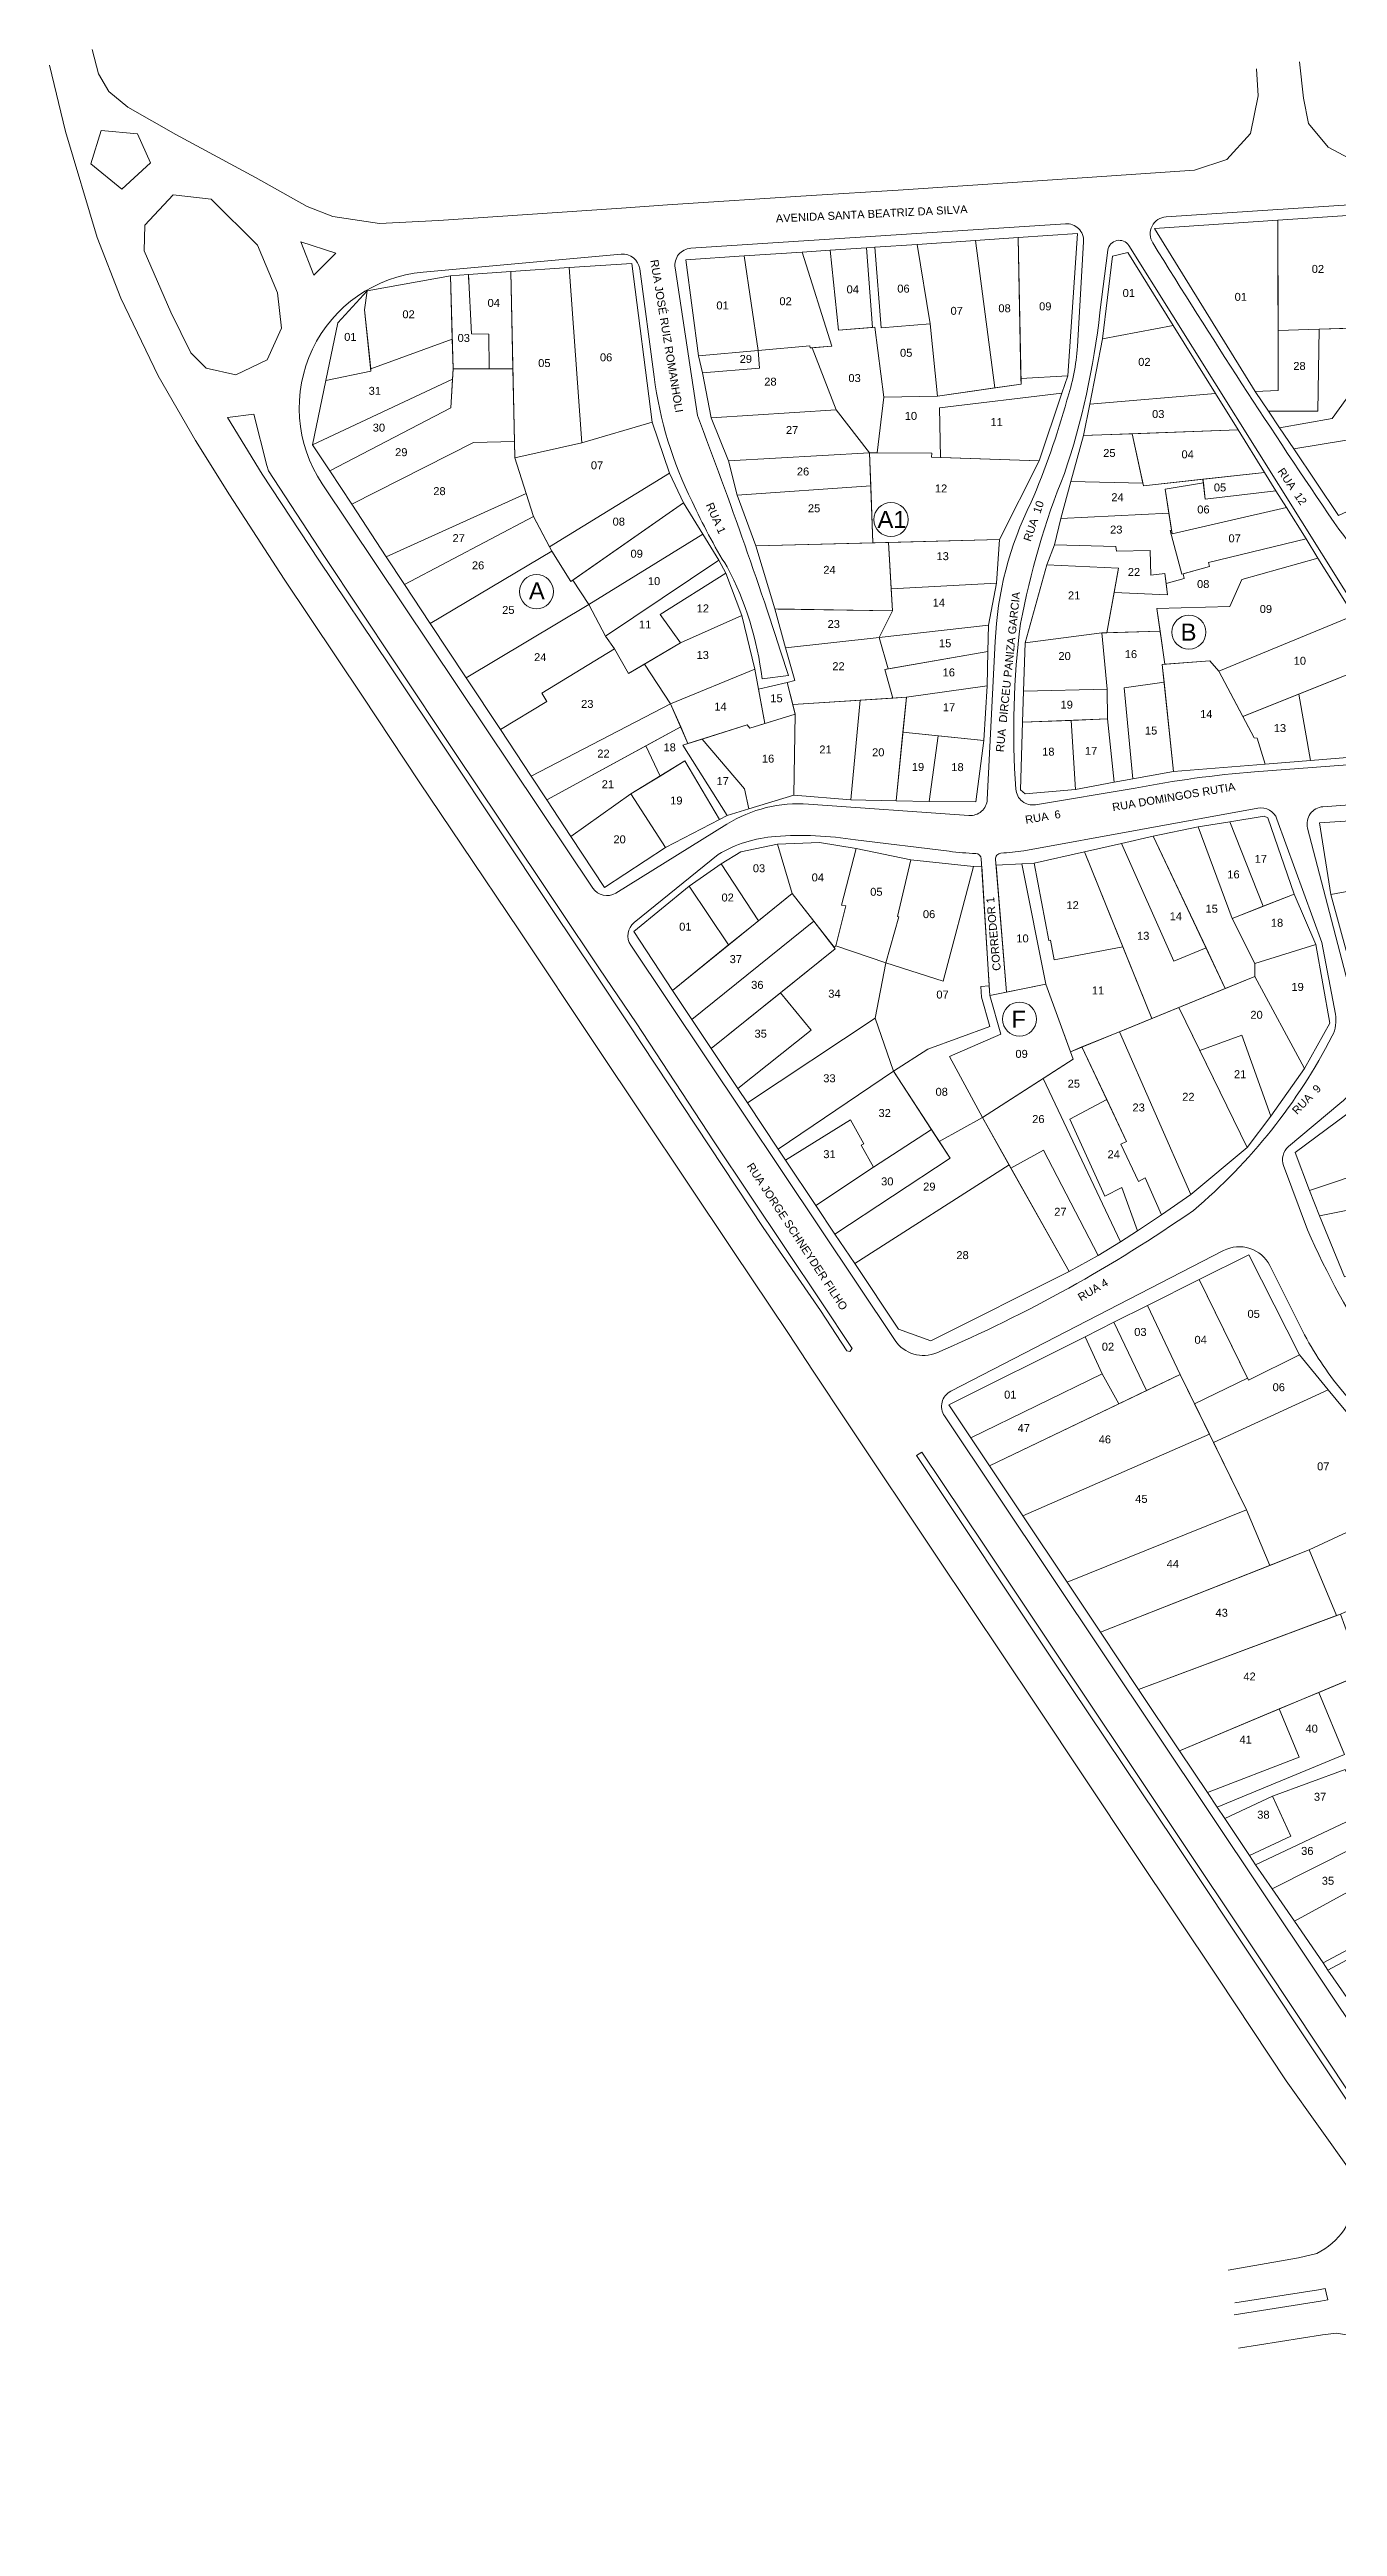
# Model space of a CAD drawing. Header units: inches. Extents: x 1 to 655, y 1 to 567.
# Drawn here: x 1.2 to 227.9, y 120.2 to 556.4 of the extents above; entities that cross this region are included whole.
import ezdxf
from ezdxf.enums import TextEntityAlignment as Align

# ---------------------------------------------------------------- set-up
doc = ezdxf.new("R2010")
doc.units = ezdxf.units.IN
doc.header["$MEASUREMENT"] = 0
for name, color, linetype, lineweight in [('hatch_lote', 1, 'Continuous', 5), ('URB - Lote', 253, 'Continuous', 5), ('URB - Lote - Número', 7, 'Continuous', 0), ('URB - Quadra - Contorno', 7, 'Continuous', 20), ('URB - Quadra - Letra', 7, 'Continuous', 15), ('URB - Rua - Nome', 7, 'Continuous', 0)]:
    doc.layers.add(name, color=color, linetype=linetype, lineweight=lineweight)
doc.styles.get("Standard").update_dxf_attribs({"font": 'arial.ttf'})

# ---------------------------------------------------------------- blocks, each defined once
blk = doc.blocks.new('Quadra-A')
at = {"layer": 'URB - Lote'}
for points in [[(171.71, 523.25), (182.15, 523.95), (180.46, 498.9), (172.22, 498.47), (171.71, 523.25)], [(125.93, 503.39), (123.45, 520.02), (113.21, 519.33), (115.46, 502.45), (125.93, 503.39)], [(123.45, 520.02), (133.7, 520.71), (138.93, 504.16), (135.09, 503.82), (135.06, 504.21), (125.93, 503.39), (123.45, 520.02)], [(138.61, 521.04), (133.7, 520.71), (138.93, 504.16), (135.46, 503.85), (139.7, 492.95), (145.54, 485.35), (146.9, 485.35), (148.05, 495.18), (146.47, 507.48), (140.08, 506.98), (138.61, 521.04)], [(138.61, 521.04), (140.08, 506.98), (146.05, 507.45), (145.04, 521.47), (138.61, 521.04)], [(145.04, 521.47), (146.47, 521.56), (147.58, 507.35), (156.2, 508.05), (157.51, 495.36), (148.05, 495.18), (146.47, 507.48), (146.05, 507.45), (145.04, 521.47)], [(156.2, 508.05), (153.94, 522.06), (146.47, 521.56), (147.58, 507.35), (156.2, 508.05)], [(153.94, 522.06), (164.21, 522.75), (167.61, 496.8), (157.51, 495.36), (156.2, 508.05), (153.94, 522.06)], [(164.21, 522.75), (171.71, 523.25), (172.24, 497.46), (167.61, 496.8), (164.21, 522.75)], [(57.72, 500.16), (56.61, 510.56), (57.08, 513.89), (71.74, 516.55), (72.08, 505.36), (57.72, 500.16)], [(75.46, 506.28), (74.93, 516.77), (71.74, 516.55), (72.24, 500.15), (78.6, 500.14), (78.49, 506.25), (75.46, 506.28)], [(74.93, 516.77), (82.36, 517.27), (82.75, 500.13), (78.6, 500.14), (78.49, 506.25), (75.46, 506.28), (74.93, 516.77)], [(74.98, 515.16), (74.94, 516.5)], [(82.36, 517.27), (83.1, 484.47), (94.91, 487.1), (92.65, 517.96), (82.36, 517.27)], [(92.65, 517.96), (103.72, 518.7), (107.3, 490.78), (94.91, 487.1), (92.65, 517.96)], [(49.83, 498.12), (57.76, 499.72), (56.61, 510.56), (57.08, 513.89), (51.93, 508.25), (49.83, 498.12)], [(125.93, 503.39), (126.19, 500.28), (116.13, 499.43), (115.46, 502.45), (125.93, 503.39)], [(139.7, 492.95), (135.46, 503.85)], [(71.83, 493.27), (72.13, 498.32), (47.48, 486.74), (50.5, 482.16), (71.83, 493.27)], [(54.37, 476.29), (50.5, 482.16), (71.83, 493.27), (72.24, 500.15), (82.75, 500.13), (83.03, 487.34), (75.84, 487.18), (54.37, 476.29)], [(180.46, 498.9), (179.44, 495.84), (157.9, 493.26), (158.06, 484.55), (156.49, 484.6), (156.5, 485.28), (146.9, 485.35), (148.05, 495.18), (157.51, 495.36), (172.24, 497.46), (172.22, 498.47), (180.46, 498.9)], [(120.74, 483.92), (117.69, 491.5), (139.7, 492.95), (145.54, 485.35), (120.74, 483.92)], [(179.44, 495.84), (175.44, 483.93), (158.06, 484.55), (157.9, 493.26), (179.44, 495.84)], [(83.1, 484.47), (86.35, 474.13), (89.19, 468.79), (110.3, 481.76), (107.3, 490.78), (94.91, 487.1), (83.1, 484.47)], [(83.03, 487.34), (75.84, 487.18), (54.37, 476.29), (60.46, 467.06), (85.07, 478.19), (83.1, 484.47), (83.03, 487.34)], [(122.26, 477.91), (120.74, 483.92), (145.54, 485.35), (145.76, 479.54), (122.26, 477.91)], [(175.44, 483.93), (168.46, 470.12), (146.15, 469.52), (145.54, 485.35), (156.5, 485.28), (156.49, 484.6), (175.44, 483.93)], [(110.3, 481.76), (112.77, 476.57), (92.94, 462.71), (89.59, 468.05), (89.19, 468.79), (110.3, 481.76)], [(60.46, 467.06), (85.07, 478.19), (86.35, 474.13), (63.69, 462.17), (60.46, 467.06)], [(93.28, 462.95), (112.77, 476.57), (116.22, 471.02), (96.13, 458.62), (93.28, 462.95), (112.77, 476.57)], [(146.15, 469.52), (145.76, 479.54), (122.26, 477.91), (125.53, 468.96), (146.15, 469.52)], [(89.59, 468.05), (86.35, 474.13), (63.69, 462.17), (68.21, 455.32), (89.59, 468.05)], [(68.21, 455.32), (89.59, 468.05)], [(74.55, 445.72), (68.21, 455.32), (89.59, 468.05), (92.94, 462.71), (93.28, 462.95), (96.13, 458.62), (74.55, 445.72)], [(96.13, 458.62), (99.08, 453.1), (119.01, 466.48), (116.22, 471.02), (96.13, 458.62)], [(128.85, 457.87), (125.53, 468.96), (148.91, 469.59), (149.59, 457.51), (128.85, 457.87)], [(148.91, 469.59), (149.37, 461.42), (167.9, 462.41), (168.46, 470.12), (148.91, 469.59)], [(148.91, 469.59), (149.59, 457.51)], [(119.01, 466.48), (120.25, 464.16), (108.7, 456.9), (112.27, 451.91), (103.12, 446.52), (100.64, 450.82), (99.08, 453.1), (119.01, 466.48)], [(120.25, 464.16), (108.7, 456.9), (112.27, 451.91), (123.08, 456.69), (120.25, 464.16)], [(149.37, 461.42), (149.59, 457.51), (147.27, 452.85), (166.51, 455.02), (167.9, 462.41), (149.37, 461.42)], [(80.56, 436.61), (88.72, 441.58), (87.84, 443.02), (100.64, 450.82), (99.08, 453.1), (96.13, 458.62), (74.55, 445.72), (80.56, 436.61)], [(112.27, 451.91), (123.08, 456.69), (125.33, 447.26), (110.52, 441.18), (105.92, 448.17), (112.27, 451.91)], [(128.85, 457.87), (129.47, 457.85), (149.59, 457.51), (147.27, 452.85), (130.74, 450.99), (128.85, 457.87)], [(148.85, 447.33), (166.41, 450.36), (166.51, 455.02), (147.27, 452.85), (148.85, 447.33)], [(103.12, 446.52), (100.64, 450.82), (87.84, 443.02), (88.72, 441.58), (80.56, 436.61), (85.97, 428.42), (110.52, 441.18), (105.92, 448.17), (103.12, 446.52)], [(132.02, 441.06), (149.68, 442.17), (148.23, 447.22), (148.85, 447.33), (147.27, 452.85), (130.74, 450.99), (132.39, 445.25), (131.04, 444.93), (132.02, 441.06)], [(149.68, 442.17), (152.06, 442.32), (166.28, 444.31), (166.41, 450.36), (148.23, 447.22), (149.68, 442.17)], [(125.33, 447.26), (127.13, 437.71), (124.45, 436.88), (123.98, 437.48), (113.57, 434.15), (110.52, 441.18), (125.33, 447.26)], [(125.99, 443.73), (131.04, 444.93), (132.46, 439.35), (127.13, 437.71), (125.99, 443.73)], [(88.71, 424.26), (112.3, 437.09), (110.52, 441.18), (85.97, 428.42), (88.71, 424.26)], [(143.92, 441.81), (142.25, 424.26), (132.24, 425.1), (132.46, 439.35), (132.02, 441.06), (143.92, 441.81)], [(150.24, 424.07), (142.25, 424.26), (143.92, 441.81), (152.06, 442.32), (150.24, 424.07)], [(152.06, 442.32), (151.44, 436.16), (165.7, 434.69), (166.28, 444.31), (152.06, 442.32)], [(106.14, 433.74), (112.3, 437.09)], [(120.5, 421.5), (119.16, 420.81), (113.04, 431.1), (108.66, 428.42), (106.14, 433.74), (112.3, 437.09), (113.57, 434.15), (112.67, 433.86), (120.5, 421.5)], [(132.24, 425.1), (124.31, 422.67), (123.54, 426.17), (116.09, 434.95), (123.98, 437.48), (124.45, 436.88), (132.46, 439.35), (132.24, 425.1)], [(151.44, 436.16), (150.24, 424.07), (156.03, 423.93), (157.64, 435.52), (151.44, 436.16)], [(108.66, 428.42), (103.53, 425.3), (92.96, 417.82), (88.71, 424.26), (106.14, 433.74), (108.66, 428.42)], [(123.54, 426.17), (116.09, 434.95), (112.67, 433.86), (120.5, 421.5), (124.31, 422.67), (123.54, 426.17)], [(156.03, 423.93), (164.27, 423.88), (165.7, 434.69), (157.64, 435.52), (156.03, 423.93)], [(119.16, 420.81), (113.04, 431.1), (103.53, 425.3), (109.65, 415.83), (119.16, 420.81)], [(103.53, 425.3), (92.96, 417.82), (98.9, 408.83), (109.65, 415.83), (103.53, 425.3)], [(132.24, 425.1), (124.31, 422.67)]]:
    blk.add_lwpolyline(points, dxfattribs=at)
for points in [[(72.24, 500.15), (72.08, 505.36), (57.72, 500.16), (57.76, 499.72), (49.83, 498.12), (47.48, 486.74), (72.13, 498.32)], [(135.46, 503.85), (139.7, 492.95), (117.69, 491.5), (116.13, 499.43), (126.19, 500.28), (125.93, 503.39), (135.06, 504.21), (135.09, 503.82)]]:
    blk.add_lwpolyline(points, close=True, dxfattribs=at)
blk = doc.blocks.new('Quadra-B')
at = {"layer": 'URB - Lote'}
for points in [[(191.01, 520.62), (188.31, 520), (186.6, 505.4), (199.01, 507.78)], [(199.01, 507.78), (186.6, 505.4), (184.34, 493.94), (206.47, 495.8)], [(206.47, 495.8), (184.34, 493.94), (183.24, 488.42), (210.46, 489.39)], [(210.46, 489.39), (191.82, 488.72), (193.78, 479.56), (215.12, 481.91)], [(218.97, 475.73), (217.12, 478.69), (204.64, 477.21), (204.33, 480.08), (197.59, 478.97), (198.85, 471.07)], [(230.81, 456.72), (224.51, 466.83), (211.11, 463.04), (209.02, 458.32), (196.16, 457.96), (197.57, 448.14), (205.45, 448.71), (207.08, 446.88)], [(186.47, 453.65), (172.95, 451.89), (172.68, 443.41), (187.37, 443.74)], [(235.79, 448.71), (230.81, 456.72), (207.08, 446.88), (211.27, 438.95)], [(187.37, 443.74), (172.68, 443.41), (172.51, 437.9), (187.44, 438.52)], [(181.04, 438.25), (172.51, 437.9), (172.13, 426), (172.93, 425.3), (181.8, 426.09)], [(187.44, 438.52), (181.04, 438.25), (181.8, 426.09), (188.65, 427.34)]]:
    blk.add_lwpolyline(points, close=True, dxfattribs=at)
for points in [[(184.7, 488.47), (183.24, 488.42), (181.02, 480.29), (193.68, 480.04), (191.82, 488.72), (184.7, 488.47)], [(200.54, 464.01), (205.43, 465.32), (205.24, 466.05), (222.42, 470.19), (218.97, 475.73), (198.85, 471.07), (198.74, 471.76), (198.5, 471.7), (200.54, 464.01)], [(178.11, 469.17), (179.26, 473.82), (198.27, 474.75), (198.74, 471.76), (198.5, 471.7), (200.54, 464.01), (200.75, 464.07), (200.98, 463.22), (197.76, 462.35), (197.53, 464.13), (195.06, 463.81), (194.95, 468.18), (189.02, 468.04), (188.93, 468.84), (178.11, 469.17)], [(189.4, 465.02), (188.62, 460.77), (198.01, 460.33), (197.53, 464.13), (195.06, 463.81), (194.95, 468.18), (189.02, 468.04), (188.93, 468.84), (178.11, 469.17), (176.77, 465.61), (189.4, 465.02)], [(222.42, 470.19), (224.51, 466.83), (211.11, 463.04), (209.02, 458.32), (196.16, 457.96), (196.73, 453.93), (187.33, 453.67), (188.62, 460.77), (198.01, 460.33), (197.76, 462.35), (200.98, 463.22), (200.75, 464.07), (205.43, 465.32), (205.24, 466.05), (222.42, 470.19)], [(176.77, 465.61), (172.95, 451.89), (186.47, 453.65), (187.33, 453.67), (189.4, 465.02), (176.77, 465.61)], [(191.94, 427.93), (188.65, 427.34), (187.44, 438.52), (187.37, 443.74), (186.47, 453.65), (196.73, 453.93), (197.57, 448.14), (197.08, 448.11), (197.42, 444.97), (190.4, 443.97), (191.94, 427.93)], [(197.42, 444.97), (190.4, 443.97), (191.94, 427.93), (199.08, 429.24), (197.42, 444.97)], [(213.27, 435.15), (207.08, 446.88), (205.45, 448.71), (197.08, 448.11), (199.08, 429.24), (215.2, 430.53), (213.81, 435.13), (213.27, 435.15)], [(221.15, 442.88), (223.22, 431.18), (215.2, 430.53), (213.81, 435.13), (213.27, 435.15), (211.27, 438.95), (221.15, 442.88)], [(233.31, 435.83), (241.67, 438.49), (243.8, 434.38), (243.03, 432.77), (234, 432.04), (233.31, 435.83)]]:
    blk.add_lwpolyline(points, dxfattribs=at)
at = {"layer": 'URB - Lote', "color": 5}
blk.add_lwpolyline([(221.15, 442.88), (235.79, 448.71), (241.67, 438.49), (233.31, 435.83), (234, 432.04), (223.22, 431.18), (221.15, 442.88)], dxfattribs=at)

msp = doc.modelspace()

# ---------------------------------------------------------------- linework, layer by layer
at = {"layer": 'URB - Lote'}
for points in [[(217.42, 526.32), (195.76, 524.87), (213.47, 496.15), (217.53, 496.34)], [(229.69, 527.14), (217.42, 526.32), (217.49, 506.89), (231.9, 507.34)], [(224.75, 507.12), (217.49, 506.89), (217.53, 496.34), (213.47, 496.15), (215.81, 492.67), (224.48, 492.67)], [(243.83, 489.95), (241.37, 497.46), (238.29, 497.18), (230.73, 496.49), (227.01, 491.39), (217.77, 489.74), (220.25, 486.05)], [(243.83, 489.95), (220.25, 486.05), (228.13, 474.32), (246.23, 482.63)], [(197.59, 478.97), (204.33, 480.08), (204.26, 480.71), (193.78, 479.56), (193.68, 480.04), (181.02, 480.29), (179.26, 473.82), (198.27, 474.75)], [(215.12, 481.91), (204.26, 480.71), (204.64, 477.21), (217.12, 478.69)], [(124.08, 370.88), (122.36, 373.44), (135.28, 383.71), (129.9, 390.29), (139.52, 398.04), (139.31, 398.3), (139.6, 398.56), (148.4, 395.54), (146.54, 385.79)], [(213.39, 393.17), (222.13, 376.95), (226.63, 384.9), (224.14, 398.78), (213.38, 395.45)], [(194.5, 335.2), (203.62, 339.76), (212.1, 322.41), (202.8, 317.87), (200.25, 323.07)], [(216.49, 248.79), (229.28, 253.53), (232.77, 245.83), (213.53, 236.73), (212.43, 238.37), (219.75, 241.75)]]:
    msp.add_lwpolyline(points, close=True, dxfattribs=at)
for points in [[(215.81, 492.67), (217.77, 489.74), (227.01, 491.39), (230.73, 496.49), (238.29, 497.18), (237.21, 507.51), (224.75, 507.12), (224.48, 492.67), (215.81, 492.67)], [(167.61, 496.8), (172.24, 497.46)], [(195.48, 417.85), (208.19, 391.05), (213.39, 393.17), (213.38, 395.45), (209.38, 403.38), (203.43, 419.47), (195.48, 417.85)], [(214.86, 405.53), (209.38, 403.38), (203.43, 419.47), (209.02, 420.39), (214.86, 405.53)], [(209.02, 420.39), (215.07, 421.39), (215.67, 421.11), (220.3, 407.67), (214.86, 405.53), (209.02, 420.39)], [(226.76, 407.58), (224.81, 420.18), (234.78, 420.87), (236.22, 409.32), (226.76, 407.58)], [(119.45, 412.96), (122.91, 415.1), (129.34, 416.44), (131.91, 407.78), (125.97, 402.96), (119.45, 412.96)], [(129.34, 416.44), (136.74, 416.71), (143.19, 415.69), (140.64, 405.73), (141.36, 405.57), (139.6, 398.56), (139.31, 398.3), (131.91, 407.78), (129.34, 416.44)], [(152.81, 413.71), (143.19, 415.69), (140.64, 405.73), (141.36, 405.57), (139.6, 398.56), (148.4, 395.54), (150.69, 403.65), (150.46, 403.7), (152.81, 413.71)], [(183.4, 415.1), (174.55, 413.09), (177.11, 399.47), (177.41, 399.53), (178.06, 396.09), (190.18, 398.37), (183.4, 415.1)], [(189.9, 416.58), (183.4, 415.1), (195.28, 385.77), (208.19, 391.05), (204.8, 398.21), (199.13, 395.83), (189.9, 416.58)], [(189.9, 416.58), (199.13, 395.83), (204.8, 398.21), (195.48, 417.85), (189.9, 416.58)], [(113.79, 409.04), (119.45, 412.96), (125.97, 402.96), (120.7, 398.69), (113.79, 409.04)], [(163.83, 412.49), (158.52, 392.3), (148.4, 395.54), (146.54, 385.79), (149.79, 376.45), (155.84, 380.34), (166.72, 384.31), (165.24, 389.52), (165.13, 391.41), (166.62, 391.49), (165.3, 412.58), (163.83, 412.49)], [(176.61, 391.81), (172.38, 412.97), (167.83, 412.72), (169.66, 390.37), (176.61, 391.81)], [(174.55, 413.09), (177.11, 399.47), (177.41, 399.53), (178.06, 396.09), (190.18, 398.37), (195.28, 385.77), (180.92, 379.89), (176.61, 391.81), (172.38, 412.97), (174.55, 413.09)], [(104.03, 401.05), (110.86, 390.7), (120.7, 398.69), (113.79, 409.04), (104.03, 401.05)], [(114.27, 385.58), (110.86, 390.7), (131.91, 407.78), (135.74, 402.87), (114.27, 385.58)], [(213.38, 395.45), (209.38, 403.38), (220.3, 407.67), (224.14, 398.78), (213.38, 395.45)], [(231.02, 392.14), (226.76, 407.58), (236.22, 409.32), (239.26, 393.71), (231.02, 392.14)], [(114.27, 385.58), (117.68, 380.46), (139.52, 398.04), (135.74, 402.87), (114.27, 385.58)], [(148.4, 395.54), (146.54, 385.79), (124.08, 370.88)], [(148.4, 395.54), (158.52, 392.3)], [(222.13, 376.95), (216.21, 368.56), (211.1, 382.79), (203.73, 380.1), (200.02, 387.7), (213.39, 393.17), (222.13, 376.95)], [(122.36, 373.44), (117.68, 380.46), (129.9, 390.29), (135.28, 383.71), (122.36, 373.44)], [(165.13, 391.41), (166.62, 391.49), (166.73, 389.77), (168.66, 382.97), (159.63, 379.06), (165.42, 368.34), (157.83, 364.07), (149.79, 376.45), (155.84, 380.34), (166.72, 384.31), (165.24, 389.52), (165.13, 391.41)], [(166.73, 389.77), (176.61, 391.81), (181.41, 378.56), (165.42, 368.34), (159.63, 379.06), (168.66, 382.97), (166.73, 389.77)], [(165.24, 389.52), (165.13, 391.41), (166.62, 391.49), (166.73, 389.77)], [(129.49, 362.75), (124.08, 370.88), (146.54, 385.79), (149.79, 376.45), (129.49, 362.75)], [(202.14, 354.75), (189.54, 383.42), (200.02, 387.7), (212.04, 363.01), (202.14, 354.75)], [(192.72, 348.35), (189.72, 346.41), (176.13, 375.19), (181.41, 378.56), (180.92, 379.89), (182.96, 380.73), (187.33, 371.46), (180.8, 368.04), (187.01, 354.44), (190, 356), (192.72, 348.35)], [(202.14, 354.75), (196.95, 351.16), (194.07, 357.68), (192.89, 357.03), (189.79, 363.59), (190.81, 364.07), (182.96, 380.73), (189.54, 383.42), (202.14, 354.75)], [(203.73, 380.1), (211.1, 382.79), (216.21, 368.56), (212.04, 363.01), (203.73, 380.1)], [(146.26, 359.55), (156.44, 366.21), (149.79, 376.45), (129.49, 362.75), (130.77, 360.83), (142.21, 367.88), (144.55, 363.68), (144.1, 363.43), (146.26, 359.55)], [(185.83, 344.01), (176.18, 362.58), (170.44, 359.41), (165.42, 368.34), (176.13, 375.19), (189.72, 346.41), (185.83, 344.01)], [(180.8, 368.04), (187.33, 371.46), (190.81, 364.07)], [(189.79, 363.59), (192.89, 357.03), (194.07, 357.68), (196.95, 351.16), (192.72, 348.35), (190, 356), (187.01, 354.44), (180.8, 368.04), (187.33, 371.46), (190.81, 364.07), (189.79, 363.59)], [(223, 355.48), (220.53, 362.18), (234.83, 372.79), (236, 367.96), (244.24, 369.8), (245.82, 363.11), (223, 355.48)], [(260.92, 358.21), (257.48, 372.76), (244.24, 369.8), (245.82, 363.11), (223, 355.48), (224.81, 351.02), (260.92, 358.21)], [(130.77, 360.83), (142.21, 367.88), (144.55, 363.68), (144.1, 363.43), (146.26, 359.55), (136.11, 352.83), (130.77, 360.83)], [(142.94, 342.59), (139.46, 347.8), (159.73, 361.15), (157.83, 364.07), (165.42, 368.34), (170.13, 359.98), (142.94, 342.59)], [(180.8, 368.04), (187.01, 354.44)], [(139.46, 347.8), (136.11, 352.83), (146.26, 359.55), (156.44, 366.21), (159.73, 361.15), (139.46, 347.8)], [(180.71, 341.17), (185.83, 344.01), (176.18, 362.58), (170.44, 359.41), (180.71, 341.17)], [(190.81, 364.07), (189.79, 363.59)], [(150.64, 331.05), (156.37, 328.96), (180.71, 341.17), (170.13, 359.98), (142.94, 342.59), (150.64, 331.05)], [(263.73, 346.3), (229.19, 340.28), (224.81, 351.02), (260.92, 358.21), (263.73, 346.3)], [(221.27, 326.5), (212.35, 344.13), (203.62, 339.76), (212.27, 322.08)], [(203.62, 339.76), (212.35, 344.13), (221.27, 326.5), (212.27, 322.08), (203.62, 339.76)], [(189.47, 317.89), (194.33, 320.22), (188.59, 332.25), (183.53, 329.72), (186.53, 323.15), (189.47, 317.89)], [(194.33, 320.22), (188.59, 332.25), (194.5, 335.2), (200.25, 323.07), (194.33, 320.22)], [(163.38, 311.93), (159.52, 317.72), (183.53, 329.72), (186.53, 323.15), (163.38, 311.93)], [(166.7, 306.96), (163.38, 311.93), (186.53, 323.15), (189.47, 317.89), (166.7, 306.96)], [(166.7, 306.96), (172.54, 298.2), (205.4, 312.56), (200.25, 323.07), (166.7, 306.96)], [(206.14, 311.06), (202.8, 317.87), (212.1, 322.41), (212.27, 322.08), (221.27, 326.5), (226.34, 320.36), (206.14, 311.06)], [(226.34, 320.36), (242.96, 300.25), (234.73, 297.67), (222.98, 292.18), (216.02, 289.44), (211.95, 299.22), (206.14, 311.06), (226.34, 320.36)], [(172.54, 298.2), (180.35, 286.49), (211.95, 299.22), (205.4, 312.56), (172.54, 298.2)], [(186.21, 277.7), (180.35, 286.49), (211.95, 299.22), (216.02, 289.44), (186.21, 277.7)], [(242.96, 300.25), (250.21, 290.56), (228.49, 280.88), (227.76, 280.61), (222.98, 292.18), (234.73, 297.67), (242.96, 300.25)], [(192.93, 267.62), (186.21, 277.7), (222.98, 292.18), (227.76, 280.61), (192.93, 267.62)], [(208.1, 244.86), (216.49, 248.79), (229.28, 253.53), (231.38, 248.91), (249.18, 253.08), (248.12, 255.15), (250.42, 256.22), (244.61, 268.3), (240.74, 266.68), (237.81, 272.59), (224.65, 267.08), (229.17, 256.13), (206.76, 246.87), (208.1, 244.86)], [(206.76, 246.87), (205.04, 249.46), (221.2, 255.66), (217.68, 264.16), (224.65, 267.08), (229.17, 256.13), (206.76, 246.87)], [(200.14, 256.81), (217.68, 264.16), (221.2, 255.66), (205.04, 249.46), (200.14, 256.81)], [(212.43, 238.37), (219.75, 241.75), (216.49, 248.79), (208.1, 244.86), (212.43, 238.37)], [(231, 239.82), (216.46, 232.47), (213.53, 236.73), (232.77, 245.83), (231.38, 248.91), (244.08, 251.89), (246.82, 245.79), (230.44, 240.78), (231, 239.82)], [(220.38, 226.77), (216.46, 232.47), (231, 239.82), (230.44, 240.78), (246.82, 245.79), (249.23, 240.4), (243.7, 237.39), (242.78, 239.06), (220.38, 226.77)], [(225.42, 219.44), (245.33, 230.07), (242.21, 234.87), (244.33, 236.24), (242.78, 239.06), (220.38, 226.77), (225.42, 219.44)], [(226.28, 218.19), (231.48, 210.63), (248.96, 220.13), (244.71, 228.03), (226.28, 218.19)]]:
    msp.add_lwpolyline(points, dxfattribs=at)
at = {"layer": 'URB - Lote', "color": 5}
for points in [[(152.81, 413.71), (163.83, 412.49), (158.52, 392.3), (148.4, 395.54), (150.69, 403.65), (150.46, 403.7), (152.81, 413.71)], [(192.93, 267.62), (228.49, 280.88), (232.27, 270.27), (200.14, 256.81), (192.93, 267.62)], [(226.28, 218.19), (244.71, 228.03), (248.96, 220.13), (257.86, 224.96), (253.12, 234.24), (225.42, 219.44), (226.28, 218.19)]]:
    msp.add_lwpolyline(points, dxfattribs=at)
at = {"layer": 'URB - Quadra - Contorno', "flags": 128}
for points in [[(8.69, 556.37), (9.76, 552.11), (11.6, 549.01), (14.95, 546.2), (23.41, 541.42), (37.4, 533.83), (46.51, 528.74), (51.04, 526.96), (59.25, 525.73), (69.66, 526.28), (101.9, 528.45), (109.98, 529.01), (135.27, 530.64), (150.61, 531.59), (183.88, 533.85), (202.75, 535.14), (208.47, 536.99), (212.66, 541.59), (214, 548.23), (213.71, 552.98)], [(221.26, 554.23), (221.96, 547.79), (222.87, 543.37), (226.31, 539.15), (229.95, 537.27), (233.56, 537.11), (249.58, 538.44), (276.58, 539.98)], [(230.29, 182.74), (218.94, 198.71), (206.93, 216.77), (192.24, 238.73), (174.88, 264.85), (157.48, 290.92), (141.81, 314.39), (135.63, 323.64), (131.26, 330.27), (121.46, 344.89), (97.48, 380.79), (83.77, 401.35), (73.75, 416.29), (66.27, 427.42), (56.26, 442.53), (42.46, 463.1), (32.84, 477.94), (26.84, 487.51), (20.27, 498.93), (13.74, 512.6), (9.55, 523.29), (3.98, 541.94), (1.16, 553.63)], [(221.1, 167.5), (208.68, 165.34)], [(221.1, 167.5), (224.32, 168.28)], [(209.88, 159.61), (224.61, 161.89), (225.76, 162.09), (225.95, 161.36), (226.23, 160.12), (224.96, 159.9), (209.73, 157.45)], [(210.51, 151.62), (225.29, 153.93), (227.78, 154.24), (233.16, 153.37), (236.9, 147.73), (236.24, 142), (233.4, 131.84), (232.78, 129.5), (230.44, 120.21)]]:
    msp.add_lwpolyline(points, dxfattribs=at)
for points in [[(13.9, 531.77), (18.94, 536.44), (16.65, 541.52), (10.23, 542.12), (8.44, 536.23)], [(33.98, 499.07), (39.46, 501.74), (41.99, 507.33), (41.3, 513.55), (37.78, 521.94), (29.63, 530.04), (22.95, 530.81), (17.93, 525.47), (17.84, 520.94), (22.51, 510.13), (26.02, 502.97), (28.75, 500.26)], [(47.71, 516.65), (51.59, 520.54), (45.43, 522.5)], [(141.57, 327.24), (142.07, 327.12), (142.52, 327.61), (137.06, 335.87), (118.19, 364.01), (104.43, 385.01), (97.98, 394.48), (90.81, 405.28), (80.4, 420.85), (72.77, 432.24), (61.9, 448.58), (49.57, 467.1), (39.72, 482.2), (39.42, 483.12), (37.14, 492.17), (32.5, 491.58), (38.62, 481.62), (48.58, 466.45), (60.97, 448), (71.84, 431.78), (79.63, 420.04), (89.9, 404.61), (97.07, 393.88), (103.13, 384.8), (126.82, 348.96), (136.89, 334.31)], [(236.95, 184.3), (237.68, 184.2), (237.94, 184.63), (224.56, 204.77), (215.28, 218.73), (197.12, 245.96), (178.16, 274.35), (165.74, 293), (154.74, 309.4), (153.84, 308.78), (178.08, 272.42), (199.25, 240.82), (214.24, 218.34), (223.91, 203.78)]]:
    msp.add_lwpolyline(points, close=True, dxfattribs=at)
at = {"layer": 'URB - Quadra - Contorno'}
for points in [[(195.43, 522.33, 0.011247), (227.36, 473.09, -0.016338), (253.38, 435.2), (256.01, 431.72, 0.582476), (276.7, 434.47, 0.033296), (284.4, 457.9, -0.098769), (294, 477.9), (298.32, 483.39, 0.305808), (298.82, 490.08), (276.73, 528.72, 0.286776), (271.13, 531.73), (197.78, 526.9, 0.565246), (195.43, 522.33)], [(227.02, 382.67, -0.098787), (202.58, 351.94, -0.050214), (157.4, 326.89, -0.361449), (150.04, 329.07), (103.51, 398.65, -0.387562), (104.12, 402.65), (118.89, 414.63, -0.116094), (128.97, 417.81, -0.057519), (143.09, 417.2), (159.55, 415.19, 0.024756), (164.26, 414.8, -0.386468), (165.22, 413.86), (166.73, 389.77), (169.66, 390.37), (167.74, 413.78, -0.420655), (168.68, 414.86, 0.021314), (172.72, 415.28), (213.94, 422.79, -0.365641), (217.3, 420.86), (225.21, 399.11), (227.58, 386.52, -0.166632), (227.02, 382.67)], [(275.67, 246.9, 0.421671), (274.34, 247.42), (252.25, 237.41), (251.71, 238.41), (273.94, 248.49, 0.406796), (274.45, 249.79), (272.96, 253.32, 0.064651), (249.15, 295.33), (227.26, 322.05, -0.047369), (220.72, 332.86), (216.02, 342.25, 0.417638), (207.9, 344.89), (159.85, 320.1, 0.447635), (158.73, 315.77), (252.18, 175.91, 0.293963), (258.13, 173.33), (296.12, 179.53, 0.485884), (300.68, 187.79), (275.67, 246.9)]]:
    msp.add_lwpolyline(points, format="xyb", dxfattribs=at)
for points in [[(120.44, 419.97), (100.88, 407.83, -0.404137), (96.81, 408.72), (49.16, 479.91, -0.569181), (66.94, 517.16), (101.83, 520.33, -0.401871), (105.08, 517.74), (107.62, 498.76, 0.083856), (114.33, 476.76, 0.031709), (120.47, 465.26, -0.091835), (126.63, 445.55), (131.27, 446.12, 0.014531), (115.23, 491.92), (111.31, 517.94, -0.439092), (114.08, 521.38), (180.06, 525.7, -0.451124), (183.25, 522.53), (182.16, 504.07, -0.063136), (180.3, 494.6, -0.03257), (174.02, 476.65, 0.107173), (167.7, 452.11), (166.27, 424.33, -0.419987), (163.06, 421.49), (134.81, 423.51, 0.157931)], [(244.6, 435.85), (236.67, 449.29), (191.21, 521.84, 0.70374), (187.53, 521.04), (186.11, 510.07, -0.053786), (179.87, 481.69, 0.05054), (172.15, 455.28, 0.050038), (171.31, 426.13, 0.441998), (174.79, 423.39), (192.3, 426.3, -0.027819), (213.35, 429.19), (242.24, 431.33, 0.555954)], [(222.66, 348.53, 0.042875), (234.82, 326.33), (245.43, 310.38, -0.054705), (276.75, 256.07), (303.23, 195.5, 0.674817), (307.01, 196.76), (299.27, 267.59, 0.010364), (292.57, 314.75), (277.12, 400.74, 0.056532), (272.1, 412.81), (269.48, 416.88, 0.275582), (253, 425.05), (225.38, 423.04, 0.468746), (222.7, 419.29), (232.26, 382.58, -0.313211), (228.36, 370.77), (219.33, 363.18, 0.316903), (218.45, 359.84)]]:
    msp.add_lwpolyline(points, format="xyb", close=True, dxfattribs=at)
msp.add_lwpolyline([(165.3, 412.58), (165.3, 412.58), (165.3, 412.58)], dxfattribs=at)
msp.add_arc((218.74, 179.48), 12.51, 296.48, 355.3943, dxfattribs=at)
at = {"layer": 'URB - Quadra - Letra'}
for centre in [(149.33, 473.6), (86.91, 460.91), (201.79, 453.77), (171.96, 385.64)]:
    msp.add_circle(centre, 3, dxfattribs=at)

# ---------------------------------------------------------------- block references
at = {"layer": 'hatch_lote', "color": 40, "true_color": 0xf8d731}
for name in ['Quadra-A', 'Quadra-B']:
    msp.add_blockref(name, (0, 0), dxfattribs=at)

# ---------------------------------------------------------------- texts
at = {"layer": 'URB - Lote - Número'}
for s, p in [('04', (141.51, 513.44)), ('06', (150.44, 513.57)), ('02', (223.42, 517.04)), ('02', (63.29, 509.05)), ('04', (78.29, 511.05)), ('01', (118.58, 510.61)), ('02', (129.68, 511.35)), ('07', (159.81, 509.66)), ('08', (168.24, 510.11)), ('09', (175.41, 510.45)), ('01', (190.12, 512.79)), ('01', (209.84, 512.12)), ('01', (53.04, 505.07)), ('03', (73.01, 504.88)), ('05', (87.2, 500.46)), ('06', (98.08, 501.47)), ('29', (122.68, 501.19)), ('05', (150.92, 502.27)), ('02', (192.86, 500.67)), ('28', (127.01, 497.19)), ('03', (141.83, 497.82)), ('28', (220.17, 499.95)), ('31', (57.35, 495.57)), ('03', (195.3, 491.49)), ('30', (58.07, 489.09)), ('27', (130.83, 488.67)), ('10', (151.75, 491.16)), ('11', (166.84, 490.07)), ('29', (62.01, 484.77)), ('25', (186.7, 484.63)), ('04', (200.48, 484.39)), ('07', (96.48, 482.46)), ('26', (132.75, 481.37)), ('12', (157.06, 478.38)), ('05', (206.18, 478.56)), ('28', (68.73, 477.91)), ('25', (134.7, 474.89)), ('24', (188.13, 476.84)), ('06', (203.26, 474.68)), ('27', (72.12, 469.63)), ('08', (100.31, 472.54)), ('23', (187.91, 471.14)), ('09', (103.46, 466.89)), ('13', (157.34, 466.46)), ('07', (208.76, 469.6)), ('26', (75.53, 464.84)), ('10', (106.52, 462.06)), ('24', (137.41, 464.05)), ('22', (191.03, 463.68)), ('08', (203.22, 461.55)), ('25', (80.86, 456.99)), ('12', (115.11, 457.26)), ('14', (156.67, 458.28)), ('21', (180.49, 459.55)), ('09', (214.26, 457.16)), ('11', (104.95, 454.43)), ('23', (138.16, 454.51)), ('24', (86.48, 448.67)), ('13', (115.09, 449.05)), ('15', (157.78, 451.12)), ('20', (178.81, 448.87)), ('16', (190.49, 449.21)), ('10', (220.24, 448.04)), ('22', (139, 447.08)), ('16', (158.42, 445.99)), ('23', (94.76, 440.44)), ('14', (118.22, 439.98)), ('15', (128.08, 441.44)), ('17', (158.46, 439.86)), ('19', (179.18, 440.31)), ('15', (194.05, 435.75)), ('14', (203.76, 438.65)), ('13', (216.73, 436.19)), ('22', (97.61, 431.7)), ('18', (109.27, 432.79)), ('16', (126.6, 430.81)), ('21', (136.71, 432.42)), ('20', (146, 431.92)), ('18', (175.95, 432.03)), ('17', (183.49, 432.18)), ('21', (98.39, 426.3)), ('17', (118.6, 426.85)), ('19', (152.99, 429.34)), ('18', (159.95, 429.31)), ('19', (110.44, 423.43)), ('20', (100.45, 416.59)), ('17', (213.37, 413.16)), ('03', (125, 411.5)), ('04', (135.36, 409.89)), ('16', (208.55, 410.42)), ('02', (119.48, 406.35)), ('05', (145.67, 407.36)), ('12', (180.22, 405)), ('15', (204.71, 404.38)), ('01', (112.03, 401.21)), ('06', (154.95, 403.42)), ('14', (198.41, 403.06)), ('18', (216.22, 401.9)), ('37', (120.92, 395.5)), ('10', (171.4, 399.15)), ('13', (192.65, 399.61)), ('36', (124.71, 390.97)), ('34', (138.28, 389.42)), ('07', (157.32, 389.26)), ('11', (184.7, 389.99)), ('19', (219.84, 390.61)), ('20', (212.61, 385.7)), ('35', (125.3, 382.38)), ('09', (171.24, 378.82)), ('33', (137.4, 374.52)), ('21', (209.72, 375.24)), ('08', (157.17, 372.14)), ('25', (180.44, 373.58)), ('23', (191.85, 369.38)), ('22', (200.61, 371.26)), ('32', (147.13, 368.4)), ('26', (174.19, 367.34)), ('31', (137.41, 361.16)), ('24', (187.46, 361.13)), ('30', (147.59, 356.36)), ('29', (154.99, 355.45)), ('27', (178.07, 351.02)), ('28', (160.84, 343.38)), ('05', (212.1, 333.04)), ('02', (186.45, 327.26)), ('03', (192.16, 329.85)), ('04', (202.77, 328.47)), ('01', (169.25, 318.81)), ('06', (216.53, 320.12)), ('47', (171.63, 312.93)), ('46', (185.9, 310.93)), ('07', (224.36, 306.19)), ('45', (192.34, 300.46)), ('44', (197.88, 289.02)), ('43', (206.47, 280.4)), ('42', (211.38, 269.18)), ('41', (210.69, 258.06)), ('40', (222.32, 260)), ('37', (223.8, 248)), ('38', (213.82, 244.85)), ('36', (221.55, 238.47)), ('35', (225.19, 233.21))]:
    msp.add_text(s, height=1.4, dxfattribs=at).set_placement(p)
at = {"layer": 'URB - Quadra - Letra'}
for s, p in [('A1', (146.95, 472.13)), ('A', (85.57, 459.55)), ('B', (200.33, 452.28)), ('F', (170.52, 384.13))]:
    msp.add_text(s, height=3, dxfattribs=at).set_placement(p)
at = {"layer": 'URB - Rua - Nome'}
for s, rotation, p in [('AVENIDA SANTA BEATRIZ DA SILVA', 2.8087, (145.96, 526.74)), ('RUA JOSÉ RUIZ ROMANHOLI', 279.3774, (109.16, 505.8)), ('RUA  12', 304.3901, (219.41, 479.04)), ('RUA 1', 294.0378, (117.86, 473.57)), ('RUA  10', 71.1467, (175.12, 473.12)), ('RUA  DIRCEU PANIZA GARCIA', 84.1146, (170.62, 446.7)), ('RUA DOMINGOS RUTIA', 9.6595, (199.23, 424.09)), ('RUA  6', 9.6595, (176.19, 420.56)), ('CORREDOR 1', 95.251, (168.07, 400.71)), ('RUA  9', 46.3783, (223.01, 371.01)), ('RUA JORGE SCHNEYDER FILHO', 303.2819, (132.23, 346.98)), ('RUA 4', 30.63, (185.25, 337.38))]:
    msp.add_text(s, height=1.4, rotation=rotation, dxfattribs=at).set_placement(p, align=Align.CENTER)

doc.saveas('drawing.dxf')
